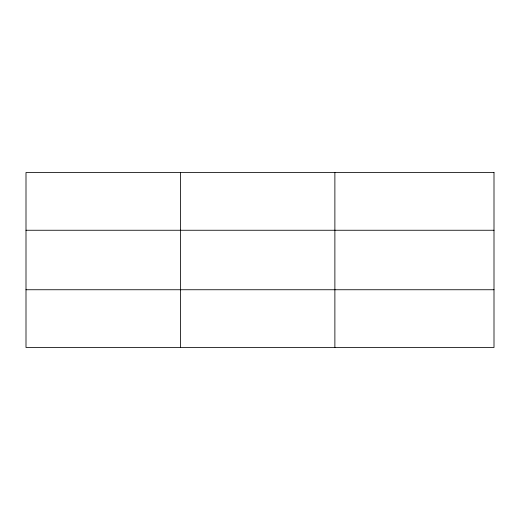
<?xml version="1.0" encoding="UTF-8"?>
<svg xmlns="http://www.w3.org/2000/svg" width="520" height="520" viewBox="0 0 520 520"><rect width="100%" height="100%" fill="white"/><g stroke="black" fill="none" stroke-linecap="round" stroke-linejoin="round"><path stroke-width="0.78" d="M180.44 347.49L180.44 172.51M334.88 347.49L334.88 172.51M26 230.256L494 230.256M26 289.744L494 289.744M494 172.51L494 347.49L26 347.49L26 172.51L494 172.51"/></g></svg>
